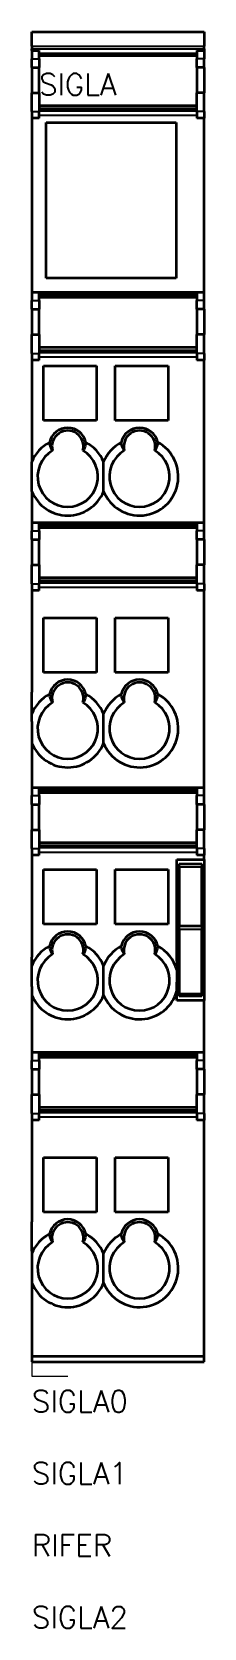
# Model space of a CAD drawing. Extents: x 0 to 12, y -18 to 93.
import ezdxf

# ---------------------------------------------------------------- set-up
doc = ezdxf.new("R2010")
doc.units = 0
doc.header["$LTSCALE"] = 4
doc.linetypes.add('CONTINUA', pattern=[0])
doc.layers.get('0').update_dxf_attribs({"linetype": 'CONTINUOUS'})
doc.layers.add('Sichtbar (ISO)', color=7, linetype='CONTINUOUS', lineweight=50)
doc.layers.add('Sichtbar schmal (ISO)', color=7, linetype='CONTINUOUS', lineweight=35)
doc.styles.get("Standard").update_dxf_attribs({"font": 'romans.shx'})

msp = doc.modelspace()

# ---------------------------------------------------------------- linework, layer by layer
for p, q in [((0, 2.5), (0, 0)), ((0, 0), (2.5, 0))]:
    msp.add_line(p, q)
at = {"layer": 'Sichtbar (ISO)'}
for p, q in [((0, 92.4), (0, 93.4)), ((0, 93.4), (12, 93.4)), ((12, 93.4), (12, 92.4)), ((0, 92.4), (0, 92.22)), ((0, 92.12), (0, 92.22)), ((0, 92.12), (0, 92.11)), ((0, 92.12), (0.5, 92.12)), ((0, 92.11), (0, 91.54)), ((0, 92.11), (0.5, 92.11)), ((0.5, 92.11), (0.5, 92.12)), ((0.5, 91.54), (0.5, 92.11)), ((11.5, 92.12), (12, 92.12)), ((11.5, 92.12), (11.5, 92.11)), ((12, 92.11), (11.5, 92.11)), ((11.5, 92.11), (11.5, 91.54)), ((12, 92.22), (12, 92.4)), ((12, 92.22), (12, 92.12)), ((12, 92.12), (12, 92.11)), ((12, 92.11), (12, 91.54)), ((0, 90.93), (0, 91.54)), ((0.5, 91.76), (11.5, 91.76)), ((0.5, 91.54), (0.5, 90.93)), ((11.5, 90.93), (11.5, 91.54)), ((12, 90.93), (12, 91.54)), ((0, 90.93), (0, 89.17)), ((0, 90.93), (0.5, 90.93)), ((0.5, 89.17), (0.5, 90.93)), ((11.5, 90.93), (11.5, 89.17)), ((12, 90.93), (11.5, 90.93)), ((12, 90.93), (12, 89.17)), ((0, 87.86), (0, 89.17)), ((0, 89.17), (0.5, 89.17)), ((0.5, 89.17), (0.5, 87.86)), ((12, 89.17), (11.5, 89.17)), ((11.5, 87.86), (11.5, 89.17)), ((12, 87.86), (12, 89.17)), ((0, 87.86), (0, 87.4)), ((0.5, 88.29), (11.5, 88.29)), ((0.5, 87.95), (11.5, 87.95)), ((0.5, 87.4), (0.5, 87.86)), ((11.5, 87.86), (11.5, 87.4)), ((12, 87.86), (12, 87.4)), ((0, 87.4), (0, 75.31)), ((0.5, 87.4), (0, 87.4)), ((1, 87.1), (10.05, 87.1)), ((1, 76.3), (1, 87.1)), ((10.05, 87.1), (10.05, 76.3)), ((12, 87.4), (11.5, 87.4)), ((12, 75.31), (12, 87.4)), ((10.05, 76.3), (1, 76.3)), ((0, 75.31), (0, 74.74)), ((0, 75.31), (12, 75.31)), ((0, 74.13), (0, 74.74)), ((0.5, 75.2), (11.5, 75.2)), ((0.5, 74.74), (0.5, 75.2)), ((0.5, 74.96), (11.5, 74.96)), ((0.5, 74.74), (0.5, 74.13)), ((11.5, 75.2), (11.5, 74.74)), ((11.5, 74.13), (11.5, 74.74)), ((12, 74.74), (12, 75.31)), ((12, 74.13), (12, 74.74)), ((0, 74.13), (0, 72.37)), ((0, 74.13), (0.5, 74.13)), ((0.5, 72.37), (0.5, 74.13)), ((11.5, 74.13), (11.5, 72.37)), ((12, 74.13), (11.5, 74.13)), ((12, 74.13), (12, 72.37)), ((0, 71.06), (0, 72.37)), ((0, 72.37), (0.5, 72.37)), ((0.5, 72.37), (0.5, 71.06)), ((11.5, 71.06), (11.5, 72.37)), ((12, 72.37), (11.5, 72.37)), ((12, 71.06), (12, 72.37)), ((0, 71.06), (0, 70.6)), ((0.5, 71.49), (11.5, 71.49)), ((0.5, 71.15), (11.5, 71.15)), ((0.5, 70.6), (0.5, 71.06)), ((11.5, 71.06), (11.5, 70.6)), ((12, 71.06), (12, 70.6)), ((0, 70.6), (0, 63.52)), ((0.5, 70.6), (0, 70.6)), ((0.8, 66.4), (0.8, 70.2)), ((0.8, 70.2), (4.5, 70.2)), ((4.5, 70.2), (4.5, 66.4)), ((5.8, 66.4), (5.8, 70.2)), ((5.8, 70.2), (9.5, 70.2)), ((9.5, 70.2), (9.5, 66.4)), ((12, 70.6), (11.5, 70.6)), ((12, 59.31), (12, 70.6)), ((4.5, 66.4), (0.8, 66.4)), ((9.5, 66.4), (5.8, 66.4)), ((5, 61.48), (5, 63.52)), ((0, 61.48), (0, 59.31)), ((0, 59.31), (12, 59.31)), ((0, 59.31), (0, 58.74)), ((0.5, 59.2), (11.5, 59.2)), ((0.5, 58.74), (0.5, 59.2)), ((0.5, 58.96), (11.5, 58.96)), ((11.5, 59.2), (11.5, 58.74)), ((12, 58.74), (12, 59.31)), ((0, 58.13), (0, 58.74)), ((0, 58.13), (0, 56.37)), ((0, 58.13), (0.5, 58.13)), ((0.5, 58.74), (0.5, 58.13)), ((0.5, 56.37), (0.5, 58.13)), ((11.5, 58.13), (11.5, 58.74)), ((11.5, 58.13), (11.5, 56.37)), ((12, 58.13), (11.5, 58.13)), ((12, 58.13), (12, 58.74)), ((12, 58.13), (12, 56.37)), ((0, 55.06), (0, 56.37)), ((0, 56.37), (0.5, 56.37)), ((0.5, 56.37), (0.5, 55.06)), ((0.5, 55.49), (11.5, 55.49)), ((11.5, 55.06), (11.5, 56.37)), ((12, 56.37), (11.5, 56.37)), ((12, 55.06), (12, 56.37)), ((0, 55.06), (0, 54.6)), ((0, 54.6), (0, 47.52)), ((0.5, 54.6), (0, 54.6)), ((0.5, 55.15), (11.5, 55.15)), ((0.5, 54.6), (0.5, 55.06)), ((11.5, 55.06), (11.5, 54.6)), ((12, 54.6), (11.5, 54.6)), ((12, 55.06), (12, 54.6)), ((12, 40.91), (12, 54.6)), ((0.8, 48.9), (0.8, 52.7)), ((0.8, 52.7), (4.5, 52.7)), ((4.5, 52.7), (4.5, 48.9)), ((5.8, 48.9), (5.8, 52.7)), ((5.8, 52.7), (9.5, 52.7)), ((9.5, 52.7), (9.5, 48.9)), ((4.5, 48.9), (0.8, 48.9)), ((9.5, 48.9), (5.8, 48.9)), ((0, 45.48), (0, 40.91)), ((5, 43.98), (5, 46.02)), ((0, 40.91), (12, 40.91)), ((0, 40.91), (0, 40.34)), ((0, 39.73), (0, 40.34)), ((0.5, 40.8), (11.5, 40.8)), ((0.5, 40.34), (0.5, 40.8)), ((0.5, 40.56), (11.5, 40.56)), ((0.5, 40.34), (0.5, 39.73)), ((11.5, 40.8), (11.5, 40.34)), ((11.5, 39.73), (11.5, 40.34)), ((12, 40.34), (12, 40.91)), ((12, 39.73), (12, 40.34)), ((0, 39.73), (0, 37.97)), ((0, 39.73), (0.5, 39.73)), ((0.5, 37.97), (0.5, 39.73)), ((11.5, 39.73), (11.5, 37.97)), ((12, 39.73), (11.5, 39.73)), ((12, 39.73), (12, 37.97)), ((0, 36.66), (0, 37.97)), ((0, 37.97), (0.5, 37.97)), ((0.5, 37.97), (0.5, 36.66)), ((11.5, 36.66), (11.5, 37.97)), ((12, 37.97), (11.5, 37.97)), ((12, 36.66), (12, 37.97)), ((0, 36.66), (0, 36.2)), ((0.5, 37.09), (11.5, 37.09)), ((0.5, 36.75), (11.5, 36.75)), ((0.5, 36.2), (0.5, 36.66)), ((11.5, 36.66), (11.5, 36.2)), ((12, 36.66), (12, 36.2)), ((0, 36.2), (0, 29.12)), ((0.5, 36.2), (0, 36.2)), ((10.1, 28.83), (10.1, 35.9)), ((10.1, 35.9), (12, 35.9)), ((10.25, 35.4), (10.25, 35.6)), ((10.25, 35.6), (11.85, 35.6)), ((12, 36.2), (11.5, 36.2)), ((11.85, 35.6), (11.85, 35.4)), ((12, 35.9), (12, 36.2)), ((12, 35.9), (12, 26.1)), ((0.8, 31.4), (0.8, 35.2)), ((0.8, 35.2), (4.5, 35.2)), ((4.5, 35.2), (4.5, 31.4)), ((5.8, 31.4), (5.8, 35.2)), ((5.8, 35.2), (9.5, 35.2)), ((9.5, 35.2), (9.5, 31.4)), ((10.25, 35.4), (10.25, 31.3)), ((11.85, 31.3), (11.85, 35.4)), ((4.5, 31.4), (0.8, 31.4)), ((9.5, 31.4), (5.8, 31.4)), ((10.25, 31.05), (10.25, 31.3)), ((10.25, 31.3), (11.85, 31.3)), ((11.85, 31.3), (11.85, 31.05)), ((10.25, 31.05), (10.25, 26.6)), ((11.85, 26.6), (11.85, 31.05)), ((5, 26.48), (5, 28.52)), ((0, 27.08), (0, 22.51)), ((10.1, 26.1), (10.1, 27.37)), ((12, 26.1), (10.1, 26.1)), ((10.25, 26.4), (10.25, 26.6)), ((11.85, 26.4), (10.25, 26.4)), ((11.85, 26.6), (11.85, 26.4)), ((12, 22.51), (12, 26.1)), ((0, 22.51), (12, 22.51)), ((0, 22.51), (0, 21.94)), ((0.5, 22.4), (11.5, 22.4)), ((0.5, 21.94), (0.5, 22.4)), ((11.5, 22.4), (11.5, 21.94)), ((12, 21.94), (12, 22.51)), ((0, 21.33), (0, 21.94)), ((0, 21.33), (0, 19.57)), ((0, 21.33), (0.5, 21.33)), ((0.5, 22.16), (11.5, 22.16)), ((0.5, 21.94), (0.5, 21.33)), ((0.5, 19.57), (0.5, 21.33)), ((11.5, 21.33), (11.5, 21.94)), ((11.5, 21.33), (11.5, 19.57)), ((12, 21.33), (11.5, 21.33)), ((12, 21.33), (12, 21.94)), ((12, 21.33), (12, 19.57)), ((0, 18.26), (0, 19.57)), ((0, 19.57), (0.5, 19.57)), ((0.5, 19.57), (0.5, 18.26)), ((11.5, 18.26), (11.5, 19.57)), ((12, 19.57), (11.5, 19.57)), ((12, 18.26), (12, 19.57)), ((0, 18.26), (0, 17.8)), ((0, 17.8), (0, 10.72)), ((0.5, 17.8), (0, 17.8)), ((0.5, 18.69), (11.5, 18.69)), ((0.5, 18.35), (11.5, 18.35)), ((0.5, 17.8), (0.5, 18.26)), ((11.5, 18.26), (11.5, 17.8)), ((12, 17.8), (11.5, 17.8)), ((12, 18.26), (12, 17.8)), ((12, 1.4), (12, 17.8)), ((0.8, 11.4), (0.8, 15.2)), ((0.8, 15.2), (4.5, 15.2)), ((4.5, 15.2), (4.5, 11.4)), ((5.8, 11.4), (5.8, 15.2)), ((5.8, 15.2), (9.5, 15.2)), ((9.5, 15.2), (9.5, 11.4)), ((4.5, 11.4), (0.8, 11.4)), ((9.5, 11.4), (5.8, 11.4)), ((0, 8.68), (0, 1.4)), ((5, 6.48), (5, 8.52)), ((0, 1.4), (12, 1.4)), ((0, 1.4), (0, 1)), ((12, 1), (12, 1.4)), ((0, 1), (12, 1))]:
    msp.add_line(p, q, dxfattribs=at)
for centre, radius, start, end in [((2.5, 64.6), 1.3, 12.5886, 167.4114), ((2.5, 64.6), 1.1, 344.8169, 195.1831), ((7.5, 64.6), 1.3, 12.5886, 167.4114), ((7.5, 64.6), 1.1, 344.8169, 195.1831), ((2.5, 62.5), 2.7, 118.0282, 157.8084), ((2.5, 62.5), 2.7, 22.1916, 61.9718), ((7.5, 62.5), 2.7, 202.1916, 61.9718), ((7.5, 62.5), 2.7, 118.0282, 157.8084), ((2.5, 62.5), 2.1, 120.3662, 59.6338), ((7.5, 62.5), 2.1, 120.3662, 59.6338), ((2.5, 62.5), 2.7, 202.1916, 337.8084), ((2.5, 47.1), 1.3, 12.5886, 167.4114), ((2.5, 47.1), 1.1, 344.8169, 195.1831), ((7.5, 47.1), 1.3, 12.5886, 167.4114), ((7.5, 47.1), 1.1, 344.8169, 195.1831), ((2.5, 45), 2.7, 118.0282, 157.8084), ((2.5, 45), 2.1, 120.3662, 59.6338), ((2.5, 45), 2.7, 22.1916, 61.9718), ((7.5, 45), 2.7, 202.1916, 61.9718), ((7.5, 45), 2.7, 118.0282, 157.8084), ((7.5, 45), 2.1, 120.3662, 59.6338), ((2.5, 45), 2.7, 202.1916, 337.8084), ((2.5, 29.6), 1.3, 12.5886, 167.4114), ((2.5, 29.6), 1.1, 344.8169, 195.1831), ((7.5, 29.6), 1.3, 12.5886, 167.4114), ((7.5, 29.6), 1.1, 344.8169, 195.1831), ((2.5, 27.5), 2.7, 118.0282, 157.8084), ((2.5, 27.5), 2.1, 120.3662, 59.6338), ((2.5, 27.5), 2.7, 22.1916, 61.9718), ((7.5, 27.5), 2.7, 118.0282, 157.8084), ((7.5, 27.5), 2.1, 120.3662, 59.6338), ((7.5, 27.5), 2.7, 15.6425, 61.9718), ((7.5, 27.5), 2.7, 202.1916, 344.3575), ((2.5, 27.5), 2.7, 202.1916, 337.8084), ((2.5, 9.6), 1.3, 12.5886, 167.4114), ((2.5, 9.6), 1.1, 344.8169, 195.1831), ((7.5, 9.6), 1.3, 12.5886, 167.4114), ((7.5, 9.6), 1.1, 344.8169, 195.1831), ((2.5, 7.5), 2.7, 118.0282, 157.8084), ((2.5, 7.5), 2.1, 120.3662, 59.6338), ((2.5, 7.5), 2.7, 22.1916, 61.9718), ((7.5, 7.5), 2.7, 202.1916, 61.9718), ((7.5, 7.5), 2.7, 118.0282, 157.8084), ((7.5, 7.5), 2.1, 120.3662, 59.6338), ((2.5, 7.5), 2.7, 202.1916, 337.8084)]:
    msp.add_arc(centre, radius, start, end, dxfattribs=at)
for points, knots in [([(1.44, 64.31), (1.42, 64.34), (1.41, 64.36), (1.31, 64.53), (1.25, 64.7), (1.23, 64.88)], [0.3009031, 0.3009031, 0.3009031, 0.3009031, 0.31292902, 0.31292902, 0.38347432, 0.38347432, 0.38347432, 0.38347432]), ([(3.77, 64.88), (3.75, 64.7), (3.69, 64.53), (3.61, 64.38), (3.59, 64.36), (3.58, 64.34), (3.56, 64.31)], [-0.0705453, -0.0705453, -0.0705453, -0.0705453, 0, 0, 0, 0.01202592, 0.01202592, 0.01202592, 0.01202592]), ([(6.44, 64.31), (6.42, 64.34), (6.41, 64.36), (6.31, 64.53), (6.25, 64.7), (6.23, 64.88)], [0.3009031, 0.3009031, 0.3009031, 0.3009031, 0.31292902, 0.31292902, 0.38347432, 0.38347432, 0.38347432, 0.38347432]), ([(8.77, 64.88), (8.75, 64.7), (8.69, 64.53), (8.61, 64.38), (8.59, 64.36), (8.58, 64.34), (8.56, 64.31)], [-0.0705453, -0.0705453, -0.0705453, -0.0705453, 0, 0, 0, 0.01202592, 0.01202592, 0.01202592, 0.01202592]), ([(1.44, 46.81), (1.42, 46.84), (1.41, 46.86), (1.31, 47.03), (1.25, 47.2), (1.23, 47.38)], [0.3009031, 0.3009031, 0.3009031, 0.3009031, 0.31292902, 0.31292902, 0.38347432, 0.38347432, 0.38347432, 0.38347432]), ([(3.77, 47.38), (3.75, 47.2), (3.69, 47.03), (3.61, 46.88), (3.59, 46.86), (3.58, 46.84), (3.56, 46.81)], [-0.0705453, -0.0705453, -0.0705453, -0.0705453, 0, 0, 0, 0.01202592, 0.01202592, 0.01202592, 0.01202592]), ([(6.44, 46.81), (6.42, 46.84), (6.41, 46.86), (6.31, 47.03), (6.25, 47.2), (6.23, 47.38)], [0.3009031, 0.3009031, 0.3009031, 0.3009031, 0.31292902, 0.31292902, 0.38347432, 0.38347432, 0.38347432, 0.38347432]), ([(8.77, 47.38), (8.75, 47.2), (8.69, 47.03), (8.61, 46.88), (8.59, 46.86), (8.58, 46.84), (8.56, 46.81)], [-0.0705453, -0.0705453, -0.0705453, -0.0705453, 0, 0, 0, 0.01202592, 0.01202592, 0.01202592, 0.01202592]), ([(1.44, 29.31), (1.42, 29.34), (1.41, 29.36), (1.31, 29.53), (1.25, 29.7), (1.23, 29.88)], [0.3009031, 0.3009031, 0.3009031, 0.3009031, 0.31292902, 0.31292902, 0.38347432, 0.38347432, 0.38347432, 0.38347432]), ([(3.77, 29.88), (3.75, 29.7), (3.69, 29.53), (3.61, 29.38), (3.59, 29.36), (3.58, 29.34), (3.56, 29.31)], [-0.0705453, -0.0705453, -0.0705453, -0.0705453, 0, 0, 0, 0.01202592, 0.01202592, 0.01202592, 0.01202592]), ([(6.44, 29.31), (6.42, 29.34), (6.41, 29.36), (6.31, 29.53), (6.25, 29.7), (6.23, 29.88)], [0.3009031, 0.3009031, 0.3009031, 0.3009031, 0.31292902, 0.31292902, 0.38347432, 0.38347432, 0.38347432, 0.38347432]), ([(8.77, 29.88), (8.75, 29.7), (8.69, 29.53), (8.61, 29.38), (8.59, 29.36), (8.58, 29.34), (8.56, 29.31)], [-0.0705453, -0.0705453, -0.0705453, -0.0705453, 0, 0, 0, 0.01202592, 0.01202592, 0.01202592, 0.01202592]), ([(1.44, 9.31), (1.42, 9.34), (1.41, 9.36), (1.31, 9.53), (1.25, 9.7), (1.23, 9.88)], [0.3009031, 0.3009031, 0.3009031, 0.3009031, 0.31292902, 0.31292902, 0.38347432, 0.38347432, 0.38347432, 0.38347432]), ([(3.77, 9.88), (3.75, 9.7), (3.69, 9.53), (3.61, 9.38), (3.59, 9.36), (3.58, 9.34), (3.56, 9.31)], [-0.0705453, -0.0705453, -0.0705453, -0.0705453, 0, 0, 0, 0.01202592, 0.01202592, 0.01202592, 0.01202592]), ([(6.44, 9.31), (6.42, 9.34), (6.41, 9.36), (6.31, 9.53), (6.25, 9.7), (6.23, 9.88)], [0.3009031, 0.3009031, 0.3009031, 0.3009031, 0.31292902, 0.31292902, 0.38347432, 0.38347432, 0.38347432, 0.38347432]), ([(8.77, 9.88), (8.75, 9.7), (8.69, 9.53), (8.61, 9.38), (8.59, 9.36), (8.58, 9.34), (8.56, 9.31)], [-0.0705453, -0.0705453, -0.0705453, -0.0705453, 0, 0, 0, 0.01202592, 0.01202592, 0.01202592, 0.01202592])]:
    msp.add_open_spline(points, degree=3, knots=knots, dxfattribs=at)
for points, weights in [([(0, 61.48), (0, 62.5), (0, 63.52)], [1, 1.08, 1]), ([(0, 45.48), (0, 46.5), (0, 47.52)], [1, 1.08, 1]), ([(0, 27.08), (0, 28.1), (0, 29.12)], [1, 1.08, 1]), ([(10.1, 28.83), (10.1, 28.1), (10.1, 27.37)], [1, 1.03846153846, 1]), ([(0, 8.68), (0, 9.7), (0, 10.72)], [1, 1.08, 1])]:
    msp.add_rational_spline(points, weights, degree=2, dxfattribs=at)
at = {"layer": 'Sichtbar schmal (ISO)'}
for p, q in [((0, 92.4), (12, 92.4)), ((0, 92.22), (12, 92.22)), ((0, 91.54), (0.5, 91.54)), ((0.5, 91.93), (11.5, 91.93)), ((0.5, 91.85), (11.5, 91.85)), ((12, 91.54), (11.5, 91.54)), ((0, 87.86), (0.5, 87.86)), ((0.5, 88.1), (11.5, 88.1)), ((0.5, 87.62), (11.5, 87.62)), ((12, 87.86), (11.5, 87.86)), ((0, 74.74), (0.5, 74.74)), ((0.5, 75.05), (11.5, 75.05)), ((12, 74.74), (11.5, 74.74)), ((0, 71.06), (0.5, 71.06)), ((0.5, 71.3), (11.5, 71.3)), ((12, 71.06), (11.5, 71.06)), ((0.5, 70.82), (11.5, 70.82)), ((0.5, 59.05), (11.5, 59.05)), ((0, 58.74), (0.5, 58.74)), ((12, 58.74), (11.5, 58.74)), ((0, 55.06), (0.5, 55.06)), ((0.5, 55.3), (11.5, 55.3)), ((0.5, 54.82), (11.5, 54.82)), ((12, 55.06), (11.5, 55.06)), ((0, 40.34), (0.5, 40.34)), ((0.5, 40.65), (11.5, 40.65)), ((12, 40.34), (11.5, 40.34)), ((0, 36.66), (0.5, 36.66)), ((0.5, 36.9), (11.5, 36.9)), ((12, 36.66), (11.5, 36.66)), ((0.5, 36.42), (11.5, 36.42)), ((10.25, 35.4), (11.85, 35.4)), ((10.25, 31.05), (11.85, 31.05)), ((10.25, 26.6), (11.85, 26.6)), ((0.5, 22.25), (11.5, 22.25)), ((0, 21.94), (0.5, 21.94)), ((12, 21.94), (11.5, 21.94)), ((0, 18.26), (0.5, 18.26)), ((0.5, 18.5), (11.5, 18.5)), ((0.5, 18.02), (11.5, 18.02)), ((12, 18.26), (11.5, 18.26))]:
    msp.add_line(p, q, dxfattribs=at)

# ---------------------------------------------------------------- texts
at = {"color": 3, "linetype": 'CONTINUA'}
for tag, p, s, flags in [('SIGLA', (0.5, 89), 'SIGLA ?', 8), ('SIGLA0', (0, -2.5), '', 9), ('SIGLA1', (0, -7.5), '', 9), ('RIFER', (0, -12.5), 'RIFER ?', 8), ('SIGLA2', (0, -17.5), '', 9)]:
    msp.add_attdef(tag, p, s, height=1.5, dxfattribs=dict(at, flags=flags))
at = {"linetype": 'CONTINUA', "flags": 9}
for tag, s in [('TIPOSIG', '3'), ('POSIZIONE', ''), ('P-TABELLA', ''), ('T-TABELLA', ''), ('H-TABELLA', ''), ('CODICE', '1xNNN'), ('NOTE1', ''), ('NOTE2', '')]:
    msp.add_attdef(tag, (0, 0), s, height=0.00000001, dxfattribs=at)
at = {"flags": 9}
for tag, s in [('NOTE2', ''), ('NOTE1', ''), ('CODICE', '1xNNN'), ('H-TABELLA', ''), ('T-TABELLA', ''), ('P-TABELLA', ''), ('POSIZIONE', ''), ('TIPOSIG', '3')]:
    msp.add_attdef(tag, (0, 0), s, height=0.00000001, dxfattribs=at)

doc.saveas('drawing.dxf')
